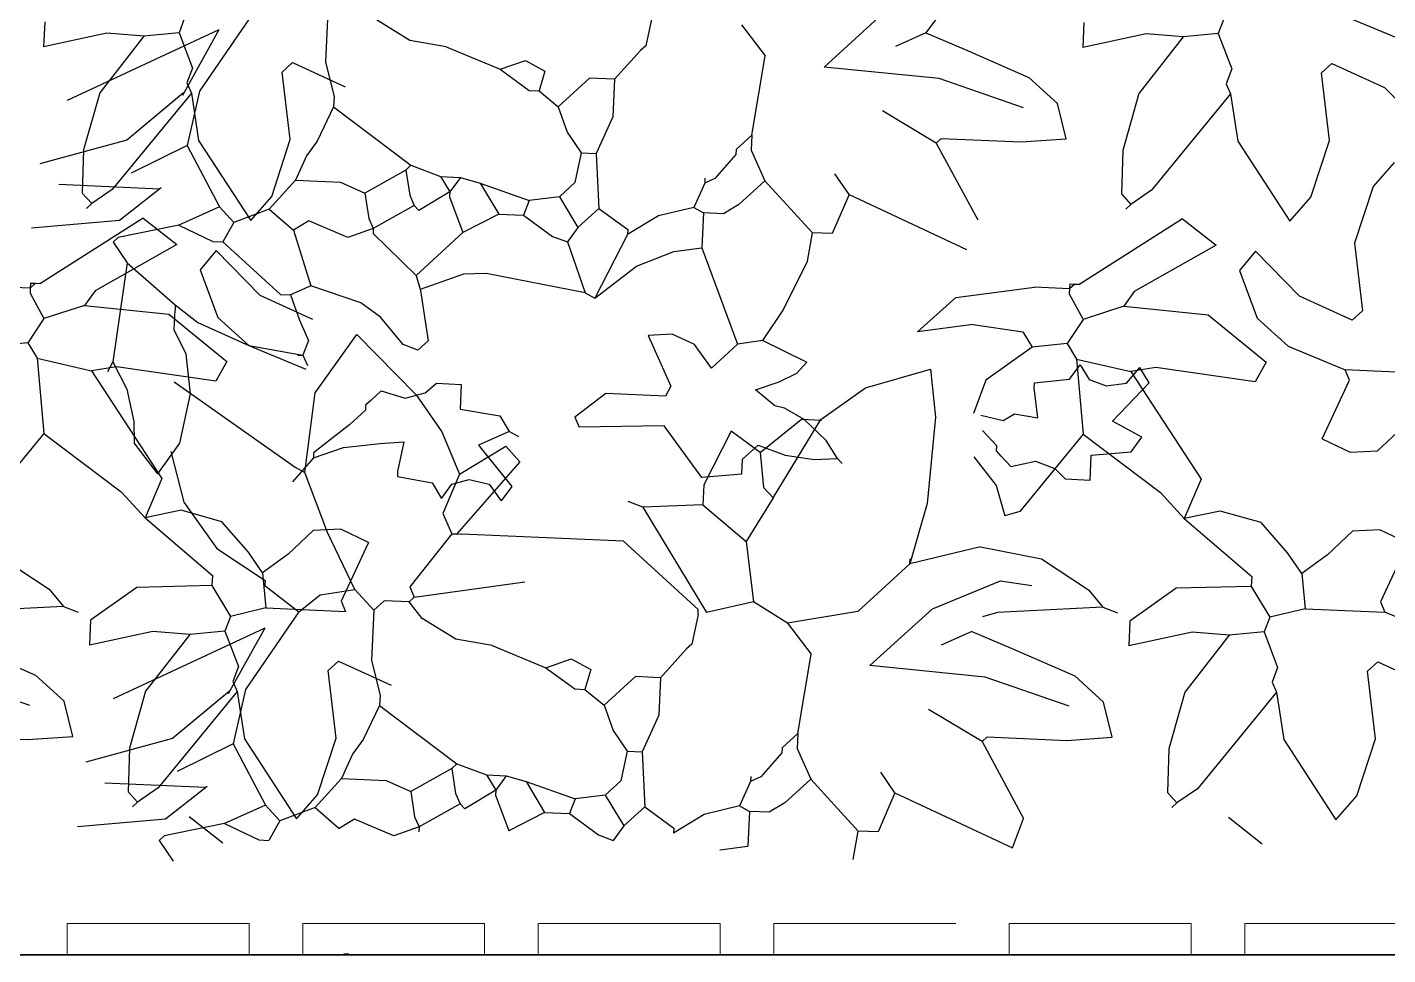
# Model space of a CAD drawing. Header units: inches. Extents: x 2013 to 15569, y -2551 to 2524.
# Drawn here: x 12736.9 to 12823.9, y 1183.3 to 1242.6 of the extents above; entities that cross this region are included whole.
import ezdxf

# ---------------------------------------------------------------- set-up
doc = ezdxf.new("R2010")
doc.units = ezdxf.units.IN
doc.header["$MEASUREMENT"] = 0
doc.layers.add('A-FURN', color=8, linetype='Continuous', lineweight=18)
doc.layers.add('A-WALL-FULL', color=7, linetype='Continuous', lineweight=35)
doc.layers.add('VERDE_siepe', color=96, linetype='Continuous')

msp = doc.modelspace()

# ---------------------------------------------------------------- linework, layer by layer
at = {"layer": 'A-FURN'}
for p, q in [((12751.085, 1185.271), (12739.449, 1185.271)), ((12739.449, 1183.271), (12739.449, 1185.271)), ((12751.085, 1183.271), (12751.085, 1185.271)), ((12766.143, 1185.271), (12754.508, 1185.271)), ((12754.508, 1183.271), (12754.508, 1185.271)), ((12766.143, 1183.271), (12766.143, 1185.271)), ((12781.202, 1185.271), (12769.566, 1185.271)), ((12769.566, 1183.271), (12769.566, 1185.271)), ((12781.202, 1183.271), (12781.202, 1185.271)), ((12796.261, 1185.271), (12784.625, 1185.271)), ((12784.625, 1183.271), (12784.625, 1185.271)), ((12811.319, 1185.271), (12799.684, 1185.271)), ((12799.684, 1183.271), (12799.684, 1185.271)), ((12811.319, 1183.271), (12811.319, 1185.271)), ((12826.378, 1185.271), (12814.742, 1185.271)), ((12814.742, 1183.271), (12814.742, 1185.271)), ((12751.085, 1183.271), (12739.449, 1183.271)), ((12766.143, 1183.271), (12754.508, 1183.271)), ((12781.202, 1183.271), (12769.566, 1183.271)), ((12796.261, 1183.271), (12784.625, 1183.271)), ((12811.319, 1183.271), (12799.684, 1183.271)), ((12826.378, 1183.271), (12814.742, 1183.271))]:
    msp.add_line(p, q, dxfattribs=at)
at = {"layer": 'A-WALL-FULL'}
msp.add_line((12573.608, 1183.271), (13770.707, 1183.271), dxfattribs=at)
at = {"layer": 'VERDE_siepe'}
for p, q in [((12751.32, 1243.445), (12747.911, 1238.487)), ((12756.113, 1243.556), (12755.974, 1240.37)), ((12776.85, 1243.29), (12776.448, 1241.392)), ((12787.844, 1240.018), (12791.834, 1243.653)), ((12824.41, 1241.912), (12820.77, 1243.435)), ((12738.009, 1242.916), (12737.94, 1241.323)), ((12739.478, 1237.912), (12749.166, 1242.424)), ((12746.959, 1243.164), (12746.598, 1242.222)), ((12746.833, 1238.23), (12749.166, 1242.424)), ((12761.36, 1241.718), (12759.219, 1243.039)), ((12782.571, 1242.722), (12784.081, 1240.741)), ((12795.038, 1243.136), (12794.36, 1242.208)), ((12804.466, 1242.869), (12804.396, 1241.276)), ((12813.415, 1243.117), (12813.054, 1242.175)), ((12741.986, 1242.194), (12737.94, 1241.323)), ((12744.354, 1242.001), (12741.526, 1238.375)), ((12744.354, 1242.001), (12741.986, 1242.194)), ((12746.598, 1242.222), (12744.354, 1242.001)), ((12746.598, 1242.222), (12747.457, 1239.951)), ((12763.677, 1241.311), (12761.36, 1241.718)), ((12794.36, 1242.208), (12792.407, 1241.335)), ((12794.36, 1242.208), (12796.867, 1241.141)), ((12808.442, 1242.147), (12804.396, 1241.276)), ((12810.81, 1241.954), (12807.982, 1238.328)), ((12810.81, 1241.955), (12808.442, 1242.147)), ((12813.054, 1242.175), (12810.81, 1241.954)), ((12813.054, 1242.175), (12813.913, 1239.904)), ((12763.677, 1241.311), (12767.125, 1239.883)), ((12776.116, 1241.088), (12774.439, 1239.246)), ((12776.448, 1241.392), (12776.116, 1241.088)), ((12783.221, 1235.671), (12784.081, 1240.741)), ((12796.867, 1241.141), (12800.94, 1239.367)), ((12747.457, 1239.951), (12747.097, 1239.009)), ((12753.857, 1240.309), (12753.191, 1239.701)), ((12753.857, 1240.31), (12757.228, 1238.766)), ((12755.974, 1240.37), (12756.514, 1238.112)), ((12767.125, 1239.883), (12768.746, 1240.452)), ((12767.125, 1239.883), (12768.981, 1238.526)), ((12768.746, 1240.452), (12769.993, 1239.758)), ((12769.993, 1239.758), (12769.619, 1238.498)), ((12795.215, 1239.288), (12787.844, 1240.018)), ((12813.913, 1239.904), (12813.553, 1238.962)), ((12820.313, 1240.263), (12819.648, 1239.654)), ((12820.313, 1240.263), (12823.684, 1238.719)), ((12747.097, 1239.009), (12747.387, 1238.357)), ((12753.709, 1235.387), (12753.191, 1239.701)), ((12772.846, 1239.315), (12770.851, 1237.487)), ((12774.439, 1239.246), (12772.846, 1239.315)), ((12774.439, 1239.246), (12774.34, 1236.852)), ((12800.589, 1237.421), (12795.215, 1239.288)), ((12800.94, 1239.367), (12802.782, 1237.691)), ((12813.553, 1238.962), (12813.843, 1238.311)), ((12820.165, 1235.34), (12819.648, 1239.654)), ((12741.526, 1238.375), (12740.488, 1234.735)), ((12747.387, 1238.357), (12742.33, 1232.193)), ((12746.896, 1238.382), (12743.255, 1235.355)), ((12747.911, 1238.487), (12747.122, 1235.01)), ((12747.387, 1238.357), (12747.843, 1235.336)), ((12756.514, 1238.112), (12756.486, 1237.474)), ((12768.981, 1238.526), (12769.619, 1238.498)), ((12769.619, 1238.498), (12770.851, 1237.487)), ((12807.982, 1238.328), (12806.944, 1234.688)), ((12813.843, 1238.311), (12808.786, 1232.146)), ((12813.843, 1238.31), (12814.3, 1235.289)), ((12823.684, 1238.719), (12826.505, 1235.843)), ((12756.486, 1237.474), (12755.433, 1235.286)), ((12756.486, 1237.474), (12761.432, 1233.748)), ((12770.851, 1237.487), (12771.419, 1235.866)), ((12795.01, 1235.157), (12791.589, 1237.221)), ((12803.321, 1235.432), (12802.782, 1237.691)), ((12774.34, 1236.852), (12773.275, 1234.508)), ((12771.419, 1235.866), (12772.319, 1234.55)), ((12783.221, 1235.671), (12782.224, 1234.757)), ((12783.221, 1235.671), (12783.18, 1234.715)), ((12795.01, 1235.157), (12795.342, 1235.461)), ((12795.342, 1235.461), (12800.44, 1235.239)), ((12800.44, 1235.239), (12803.321, 1235.432)), ((12743.255, 1235.355), (12737.704, 1233.839)), ((12740.488, 1234.735), (12740.405, 1231.958)), ((12747.122, 1235.01), (12743.534, 1233.251)), ((12747.122, 1235.01), (12749.185, 1231.089)), ((12747.843, 1235.336), (12751.182, 1230.211)), ((12752.526, 1231.749), (12753.709, 1235.387)), ((12755.433, 1235.286), (12754.755, 1234.358)), ((12772.319, 1234.55), (12771.918, 1232.652)), ((12772.319, 1234.55), (12773.275, 1234.508)), ((12782.224, 1234.757), (12782.21, 1234.438)), ((12783.18, 1234.715), (12784.052, 1232.762)), ((12795.01, 1235.157), (12797.669, 1230.253)), ((12806.944, 1234.688), (12806.861, 1231.912)), ((12814.3, 1235.289), (12817.638, 1230.165)), ((12818.982, 1231.702), (12820.165, 1235.34)), ((12754.755, 1234.358), (12754.048, 1232.793)), ((12761.432, 1233.748), (12761.098, 1233.443)), ((12761.432, 1233.748), (12763.315, 1233.027)), ((12773.275, 1234.508), (12773.441, 1230.989)), ((12782.21, 1234.438), (12780.866, 1232.901)), ((12824.292, 1233.933), (12822.949, 1232.397)), ((12761.098, 1233.443), (12758.481, 1231.961)), ((12761.098, 1233.443), (12761.348, 1231.836)), ((12763.315, 1233.027), (12763.91, 1232.044)), ((12763.315, 1233.027), (12764.59, 1232.972)), ((12764.59, 1232.972), (12763.91, 1232.044)), ((12764.59, 1232.972), (12765.85, 1232.598)), ((12780.229, 1232.929), (12780.215, 1232.609)), ((12780.866, 1232.901), (12780.215, 1232.609)), ((12789.441, 1231.888), (12788.541, 1233.204)), ((12745.357, 1232.228), (12738.923, 1232.509)), ((12740.405, 1231.958), (12741.014, 1231.293)), ((12742.33, 1232.193), (12741.014, 1231.293)), ((12742.798, 1230.229), (12745.462, 1232.318)), ((12754.048, 1232.793), (12752.371, 1230.95)), ((12754.048, 1232.793), (12756.915, 1232.668)), ((12756.915, 1232.668), (12758.481, 1231.961)), ((12758.481, 1231.961), (12758.73, 1230.354)), ((12763.91, 1232.044), (12761.943, 1230.853)), ((12763.91, 1232.044), (12763.896, 1231.725)), ((12765.85, 1232.598), (12768.995, 1231.503)), ((12765.85, 1232.598), (12767.041, 1230.631)), ((12771.918, 1232.652), (12770.92, 1231.738)), ((12780.215, 1232.609), (12779.509, 1231.045)), ((12784.052, 1232.762), (12782.39, 1231.238)), ((12784.052, 1232.762), (12787.1, 1229.436)), ((12808.786, 1232.146), (12807.471, 1231.246)), ((12822.949, 1232.397), (12821.766, 1228.758)), ((12741.014, 1231.293), (12740.682, 1230.989)), ((12749.185, 1231.089), (12746.581, 1229.926)), ((12749.185, 1231.089), (12750.099, 1230.092)), ((12751.182, 1230.212), (12752.526, 1231.749)), ((12761.639, 1231.185), (12759.02, 1229.703)), ((12761.348, 1231.836), (12761.639, 1231.185)), ((12761.943, 1230.853), (12761.639, 1231.185)), ((12763.896, 1231.725), (12764.755, 1229.453)), ((12768.995, 1231.503), (12768.634, 1230.561)), ((12770.92, 1231.738), (12768.995, 1231.503)), ((12770.92, 1231.738), (12772.111, 1229.771)), ((12782.39, 1231.238), (12781.407, 1230.642)), ((12789.441, 1231.888), (12788.374, 1229.381)), ((12789.441, 1231.888), (12796.948, 1228.369)), ((12806.861, 1231.912), (12807.471, 1231.246)), ((12807.471, 1231.246), (12807.138, 1230.942)), ((12817.639, 1230.165), (12818.982, 1231.702)), ((12737.163, 1229.74), (12742.798, 1230.229)), ((12744.303, 1230.367), (12737.737, 1226.185)), ((12744.303, 1230.367), (12746.465, 1228.677)), ((12752.371, 1230.95), (12750.099, 1230.092)), ((12752.371, 1230.95), (12753.909, 1229.607)), ((12754.892, 1230.203), (12753.909, 1229.607)), ((12757.4, 1229.136), (12754.892, 1230.203)), ((12758.73, 1230.354), (12759.02, 1229.703)), ((12767.041, 1230.631), (12764.755, 1229.453)), ((12767.041, 1230.631), (12768.634, 1230.561)), ((12768.634, 1230.561), (12770.49, 1229.203)), ((12773.441, 1230.989), (12772.111, 1229.771)), ((12773.441, 1230.989), (12775.297, 1229.632)), ((12777.25, 1230.504), (12775.283, 1229.314)), ((12779.509, 1231.045), (12777.25, 1230.504)), ((12779.509, 1231.045), (12780.131, 1230.698)), ((12780.131, 1230.698), (12780.034, 1228.468)), ((12781.407, 1230.642), (12780.131, 1230.698)), ((12810.759, 1230.32), (12804.193, 1226.138)), ((12810.759, 1230.32), (12812.921, 1228.63)), ((12746.581, 1229.926), (12742.716, 1229.137)), ((12746.581, 1229.926), (12748.77, 1228.873)), ((12750.099, 1230.092), (12749.406, 1228.845)), ((12753.909, 1229.607), (12755.03, 1226.046)), ((12759.02, 1229.703), (12757.4, 1229.136)), ((12759.02, 1229.703), (12759.006, 1229.385)), ((12759.006, 1229.385), (12761.763, 1226.71)), ((12764.755, 1229.453), (12761.763, 1226.71)), ((12772.111, 1229.771), (12771.432, 1228.843)), ((12775.283, 1229.314), (12773.191, 1225.254)), ((12775.297, 1229.632), (12775.283, 1229.314)), ((12786.779, 1227.618), (12787.1, 1229.436)), ((12788.374, 1229.381), (12787.1, 1229.436)), ((12746.465, 1228.677), (12741.227, 1225.713)), ((12742.716, 1229.137), (12742.383, 1228.833)), ((12742.383, 1228.833), (12743.284, 1227.516)), ((12748.77, 1228.873), (12749.406, 1228.845)), ((12749.406, 1228.845), (12753.091, 1225.493)), ((12770.49, 1229.203), (12771.432, 1228.843)), ((12771.432, 1228.843), (12772.568, 1225.601)), ((12778.245, 1228.236), (12780.034, 1228.468)), ((12780.034, 1228.468), (12782.319, 1222.303)), ((12812.921, 1228.63), (12807.684, 1225.666)), ((12821.766, 1228.758), (12822.283, 1224.445)), ((12748.97, 1228.302), (12747.959, 1227.07)), ((12751.791, 1225.426), (12748.97, 1228.302)), ((12775.859, 1227.295), (12778.245, 1228.236)), ((12785.235, 1224.491), (12786.779, 1227.618)), ((12815.426, 1228.255), (12814.415, 1227.023)), ((12818.247, 1225.38), (12815.426, 1228.255)), ((12743.284, 1227.516), (12742.368, 1221.172)), ((12743.284, 1227.516), (12746.358, 1224.829)), ((12747.959, 1227.07), (12749.091, 1224.009)), ((12761.763, 1226.71), (12762.04, 1225.741)), ((12764.787, 1226.776), (12762.018, 1225.812)), ((12766.237, 1226.835), (12764.787, 1226.776)), ((12772.568, 1225.601), (12766.237, 1226.835)), ((12773.191, 1225.254), (12775.859, 1227.295)), ((12814.415, 1227.023), (12815.547, 1223.962)), ((12737.086, 1225.893), (12734.856, 1225.99)), ((12737.086, 1225.893), (12737.072, 1225.575)), ((12737.1, 1226.212), (12737.086, 1225.893)), ((12737.418, 1226.199), (12737.086, 1225.893)), ((12737.1, 1226.212), (12737.418, 1226.199)), ((12737.418, 1226.199), (12737.737, 1226.185)), ((12755.03, 1226.046), (12753.728, 1225.465)), ((12758.218, 1224.949), (12755.03, 1226.046)), ((12796.264, 1225.3), (12801.312, 1225.944)), ((12803.542, 1225.846), (12801.312, 1225.944)), ((12803.542, 1225.846), (12803.528, 1225.528)), ((12803.556, 1226.166), (12803.542, 1225.846)), ((12803.874, 1226.152), (12803.542, 1225.846)), ((12803.556, 1226.166), (12803.874, 1226.152)), ((12803.874, 1226.152), (12804.193, 1226.138)), ((12737.072, 1225.575), (12737.958, 1223.94)), ((12741.227, 1225.713), (12740.549, 1224.785)), ((12755.162, 1223.882), (12751.791, 1225.426)), ((12753.091, 1225.493), (12753.728, 1225.465)), ((12753.728, 1225.465), (12754.296, 1223.844)), ((12762.04, 1225.741), (12762.538, 1222.527)), ((12772.568, 1225.601), (12773.191, 1225.254)), ((12793.823, 1223.103), (12796.264, 1225.3)), ((12803.528, 1225.528), (12804.414, 1223.893)), ((12807.684, 1225.666), (12807.005, 1224.738)), ((12821.618, 1223.836), (12818.247, 1225.38)), ((12740.549, 1224.785), (12737.958, 1223.94)), ((12740.549, 1224.785), (12745.951, 1224.23)), ((12745.951, 1224.23), (12749.649, 1221.196)), ((12746.289, 1223.236), (12746.344, 1224.51)), ((12746.358, 1224.829), (12746.344, 1224.51)), ((12746.358, 1224.829), (12747.802, 1223.689)), ((12759.487, 1224.037), (12758.218, 1224.949)), ((12783.927, 1222.552), (12785.235, 1224.491)), ((12807.005, 1224.738), (12804.414, 1223.893)), ((12807.005, 1224.738), (12812.407, 1224.183)), ((12812.407, 1224.183), (12816.105, 1221.149)), ((12821.618, 1223.836), (12822.283, 1224.445)), ((12737.958, 1223.94), (12736.933, 1222.389)), ((12747.06, 1221.665), (12746.289, 1223.236)), ((12747.802, 1223.689), (12751.065, 1222.233)), ((12749.091, 1224.009), (12751.065, 1222.233)), ((12754.296, 1223.844), (12754.877, 1222.542)), ((12760.932, 1222.278), (12759.487, 1224.037)), ((12797.378, 1223.562), (12793.823, 1223.103)), ((12797.378, 1223.562), (12800.549, 1223.104)), ((12804.414, 1223.893), (12803.389, 1222.342)), ((12815.547, 1223.962), (12817.521, 1222.186)), ((12736.933, 1222.389), (12734.689, 1222.167)), ((12736.933, 1222.389), (12737.529, 1221.405)), ((12754.877, 1222.542), (12754.517, 1221.6)), ((12755.31, 1219.207), (12757.964, 1222.93)), ((12757.964, 1222.93), (12761.754, 1219.08)), ((12762.538, 1222.527), (12761.873, 1221.917)), ((12778.132, 1222.958), (12776.598, 1222.872)), ((12776.598, 1222.872), (12778.053, 1219.616)), ((12779.569, 1222.281), (12778.132, 1222.958)), ((12783.927, 1222.552), (12782.319, 1222.303)), ((12783.927, 1222.552), (12786.739, 1221.153)), ((12800.549, 1223.104), (12801.145, 1222.12)), ((12747.331, 1219.14), (12747.06, 1221.665)), ((12751.065, 1222.233), (12754.705, 1220.71)), ((12751.065, 1222.233), (12754.517, 1221.6)), ((12754.199, 1221.614), (12754.517, 1221.6)), ((12754.517, 1221.6), (12754.808, 1220.949)), ((12761.873, 1221.917), (12760.932, 1222.278)), ((12780.657, 1220.779), (12779.569, 1222.281)), ((12782.319, 1222.303), (12780.657, 1220.779)), ((12801.145, 1222.12), (12798.181, 1220.015)), ((12803.389, 1222.342), (12801.145, 1222.12)), ((12803.389, 1222.342), (12803.985, 1221.359)), ((12817.521, 1222.186), (12821.161, 1220.663)), ((12737.529, 1221.405), (12741.005, 1220.615)), ((12737.529, 1221.405), (12737.957, 1216.599)), ((12742.612, 1220.864), (12741.005, 1220.615)), ((12741.005, 1220.615), (12745.493, 1213.716)), ((12742.368, 1221.172), (12742.022, 1220.549)), ((12742.368, 1221.172), (12743.254, 1219.432)), ((12748.957, 1219.95), (12742.612, 1220.864)), ((12749.649, 1221.196), (12748.957, 1219.95)), ((12786.115, 1220.46), (12786.739, 1221.153)), ((12790.503, 1219.515), (12794.66, 1220.716)), ((12794.66, 1220.716), (12794.965, 1217.632)), ((12803.542, 1220.067), (12804.222, 1220.995)), ((12803.985, 1221.359), (12807.461, 1220.568)), ((12803.985, 1221.359), (12804.413, 1216.552)), ((12804.222, 1220.995), (12804.803, 1220.041)), ((12807.193, 1219.822), (12808.045, 1220.828)), ((12809.069, 1220.817), (12807.461, 1220.568)), ((12808.64, 1219.845), (12808.045, 1220.828)), ((12815.413, 1219.903), (12809.069, 1220.817)), ((12816.105, 1221.149), (12815.413, 1219.903)), ((12821.451, 1220.013), (12821.161, 1220.663)), ((12826.258, 1220.441), (12821.161, 1220.663)), ((12746.281, 1219.899), (12754.023, 1214.454)), ((12762.33, 1219.197), (12763.058, 1219.809)), ((12763.058, 1219.809), (12764.651, 1219.739)), ((12783.469, 1219.38), (12784.976, 1219.895)), ((12784.976, 1219.895), (12786.115, 1220.46)), ((12798.181, 1220.015), (12797.406, 1217.879)), ((12801.285, 1219.527), (12801.299, 1219.846)), ((12801.299, 1219.846), (12803.542, 1220.067)), ((12804.803, 1220.041), (12805.877, 1219.651)), ((12805.877, 1219.651), (12807.193, 1219.822)), ((12806.299, 1217.393), (12808.64, 1219.845)), ((12807.461, 1220.568), (12811.949, 1213.669)), ((12819.691, 1216.259), (12821.451, 1220.013)), ((12743.254, 1219.432), (12743.709, 1217.355)), ((12746.648, 1215.97), (12747.331, 1219.14)), ((12754.647, 1214.108), (12755.31, 1219.207)), ((12758.861, 1218.714), (12759.525, 1219.324)), ((12759.525, 1219.324), (12761.061, 1218.852)), ((12761.061, 1218.852), (12762.33, 1219.197)), ((12761.754, 1219.08), (12763.409, 1216.704)), ((12764.651, 1219.739), (12764.582, 1218.146)), ((12773.883, 1219.16), (12771.901, 1217.65)), ((12777.706, 1218.993), (12773.883, 1219.16)), ((12778.053, 1219.616), (12777.706, 1218.993)), ((12784.702, 1218.369), (12783.469, 1219.38)), ((12787.63, 1217.491), (12790.503, 1219.515)), ((12801.52, 1217.601), (12801.285, 1219.527)), ((12758.514, 1218.092), (12757.516, 1217.178)), ((12758.528, 1218.41), (12758.514, 1218.092)), ((12758.861, 1218.714), (12758.528, 1218.41)), ((12764.582, 1218.146), (12767.116, 1217.717)), ((12785.314, 1218.222), (12784.702, 1218.369)), ((12786.572, 1217.492), (12785.314, 1218.222)), ((12743.709, 1217.355), (12743.739, 1216.005)), ((12757.516, 1217.178), (12755.203, 1215.363)), ((12767.116, 1217.717), (12767.712, 1216.733)), ((12771.901, 1217.65), (12772.193, 1216.999)), ((12783.751, 1215.392), (12786.397, 1217.512)), ((12784.582, 1212.483), (12787.63, 1217.491)), ((12786.397, 1217.512), (12787.672, 1217.457)), ((12787.979, 1216.14), (12786.572, 1217.492)), ((12794.965, 1217.632), (12794.432, 1212.127)), ((12797.88, 1217.779), (12799.307, 1217.438)), ((12799.307, 1217.438), (12800.018, 1217.85)), ((12800.018, 1217.85), (12801.52, 1217.601)), ((12808.169, 1216.354), (12806.299, 1217.393)), ((12737.957, 1216.599), (12733.912, 1211.667)), ((12737.957, 1216.599), (12742.903, 1212.871)), ((12763.409, 1216.704), (12764.537, 1213.996)), ((12767.712, 1216.733), (12765.759, 1215.861)), ((12768.336, 1216.386), (12767.712, 1216.733)), ((12777.623, 1217.081), (12772.193, 1216.999)), ((12780.033, 1213.784), (12777.623, 1217.081)), ((12781.895, 1216.751), (12780.149, 1213.315)), ((12783.751, 1215.392), (12781.895, 1216.751)), ((12798.887, 1215.801), (12797.973, 1216.798)), ((12804.413, 1216.552), (12800.368, 1211.62)), ((12804.413, 1216.552), (12809.359, 1212.825)), ((12807.489, 1215.425), (12808.169, 1216.354)), ((12823.239, 1215.487), (12824.831, 1216.992)), ((12745.249, 1214.024), (12743.739, 1216.005)), ((12745.249, 1214.024), (12746.648, 1215.97)), ((12746.086, 1215.439), (12746.903, 1212.211)), ((12755.189, 1215.044), (12757.107, 1215.711)), ((12757.107, 1215.711), (12759.462, 1215.952)), ((12759.462, 1215.952), (12760.98, 1216.069)), ((12760.98, 1216.069), (12760.578, 1214.171)), ((12764.537, 1213.996), (12767.488, 1215.783)), ((12765.759, 1215.861), (12767.878, 1213.214)), ((12767.488, 1215.783), (12768.402, 1214.785)), ((12782.638, 1214.947), (12783.635, 1215.861)), ((12783.635, 1215.861), (12785.358, 1215.21)), ((12788.705, 1215.002), (12787.979, 1216.14)), ((12798.873, 1215.482), (12798.887, 1215.801)), ((12799.179, 1215.15), (12798.873, 1215.482)), ((12804.927, 1215.218), (12807.489, 1215.425)), ((12819.691, 1216.259), (12821.477, 1215.411)), ((12821.477, 1215.411), (12823.239, 1215.487)), ((12755.189, 1215.044), (12753.846, 1213.507)), ((12755.203, 1215.363), (12755.189, 1215.044)), ((12768.402, 1214.785), (12764.371, 1210.173)), ((12782.596, 1213.991), (12782.638, 1214.947)), ((12783.751, 1215.392), (12783.972, 1213.149)), ((12785.358, 1215.21), (12787.223, 1214.945)), ((12787.223, 1214.945), (12788.705, 1215.002)), ((12788.705, 1215.002), (12789.009, 1214.67)), ((12797.432, 1215.114), (12798.845, 1213.283)), ((12799.179, 1215.15), (12799.787, 1214.485)), ((12799.787, 1214.485), (12801.358, 1214.821)), ((12801.358, 1214.821), (12802.593, 1214.367)), ((12804.858, 1213.625), (12804.927, 1215.218)), ((12745.493, 1213.716), (12744.426, 1211.209)), ((12754.023, 1214.454), (12754.647, 1214.108)), ((12756.093, 1210.266), (12754.647, 1214.108)), ((12760.578, 1214.171), (12760.564, 1213.852)), ((12760.564, 1213.852), (12762.78, 1213.436)), ((12764.537, 1213.996), (12763.47, 1211.488)), ((12782.596, 1213.991), (12780.033, 1213.784)), ((12802.593, 1214.367), (12803.265, 1213.694)), ((12803.265, 1213.694), (12804.858, 1213.625)), ((12811.949, 1213.669), (12810.882, 1211.162)), ((12742.903, 1212.871), (12744.426, 1211.209)), ((12762.78, 1213.436), (12763.376, 1212.453)), ((12763.376, 1212.453), (12764.038, 1213.353)), ((12764.038, 1213.353), (12765.142, 1213.647)), ((12765.142, 1213.647), (12766.438, 1213.362)), ((12766.438, 1213.362), (12767.199, 1212.286)), ((12767.878, 1213.214), (12767.199, 1212.286)), ((12780.149, 1213.315), (12780.093, 1212.041)), ((12783.972, 1213.149), (12784.582, 1212.483)), ((12798.845, 1213.283), (12799.398, 1211.344)), ((12809.359, 1212.825), (12810.882, 1211.162)), ((12746.903, 1212.211), (12749.008, 1209.246)), ((12776.256, 1211.889), (12775.314, 1212.25)), ((12780.093, 1212.041), (12776.256, 1211.889)), ((12780.093, 1212.041), (12782.863, 1209.685)), ((12784.582, 1212.483), (12782.863, 1209.685)), ((12794.432, 1212.127), (12793.336, 1208.271)), ((12746.728, 1211.689), (12744.426, 1211.209)), ((12744.426, 1211.209), (12748.733, 1207.51)), ((12749.334, 1210.961), (12746.728, 1211.689)), ((12763.47, 1211.488), (12764.052, 1210.187)), ((12776.256, 1211.889), (12780.335, 1205.155)), ((12800.368, 1211.62), (12799.398, 1211.344)), ((12813.184, 1211.642), (12810.882, 1211.162)), ((12810.882, 1211.162), (12815.189, 1207.463)), ((12815.79, 1210.914), (12813.184, 1211.642)), ((12751.033, 1209.005), (12749.334, 1210.961)), ((12755.173, 1210.399), (12753.581, 1208.894)), ((12756.936, 1210.476), (12755.173, 1210.399)), ((12757.832, 1206.627), (12756.093, 1210.266)), ((12758.721, 1209.628), (12756.936, 1210.476)), ((12764.052, 1210.187), (12761.35, 1206.793)), ((12764.052, 1210.187), (12764.371, 1210.173)), ((12764.371, 1210.173), (12764.689, 1210.159)), ((12817.489, 1208.959), (12815.79, 1210.914)), ((12821.629, 1210.352), (12820.037, 1208.847)), ((12823.392, 1210.429), (12821.629, 1210.352)), ((12825.177, 1209.581), (12823.392, 1210.429)), ((12758.721, 1209.628), (12756.961, 1205.874)), ((12775.012, 1209.709), (12764.689, 1210.159)), ((12779.801, 1205.35), (12775.012, 1209.709)), ((12782.863, 1209.685), (12783.334, 1205.834)), ((12797.852, 1209.352), (12793.336, 1208.271)), ((12797.852, 1209.352), (12801.753, 1208.583)), ((12825.177, 1209.581), (12823.417, 1205.827)), ((12735.297, 1208.629), (12738.289, 1206.656)), ((12749.008, 1209.246), (12752.11, 1207.196)), ((12751.933, 1207.689), (12751.033, 1209.005)), ((12753.581, 1208.894), (12751.933, 1207.689)), ((12793.336, 1208.271), (12793.35, 1208.59)), ((12801.753, 1208.583), (12804.746, 1206.609)), ((12818.389, 1207.643), (12817.489, 1208.959)), ((12820.037, 1208.847), (12818.389, 1207.643)), ((12751.933, 1207.689), (12752.154, 1205.446)), ((12793.336, 1208.271), (12790.011, 1205.224)), ((12818.389, 1207.643), (12818.61, 1205.399)), ((12743.912, 1206.763), (12740.947, 1204.657)), ((12748.705, 1206.873), (12743.912, 1206.763)), ((12748.733, 1207.51), (12748.705, 1206.873)), ((12748.705, 1206.873), (12749.897, 1204.905)), ((12752.11, 1207.196), (12752.097, 1206.877)), ((12752.097, 1206.877), (12754.258, 1205.187)), ((12761.35, 1206.793), (12761.641, 1206.142)), ((12761.641, 1206.142), (12768.706, 1207.111)), ((12794.772, 1205.394), (12799.135, 1207.177)), ((12799.135, 1207.177), (12801.136, 1206.886)), ((12810.368, 1206.716), (12807.403, 1204.61)), ((12815.161, 1206.826), (12810.368, 1206.716)), ((12815.189, 1207.463), (12815.161, 1206.826)), ((12815.161, 1206.826), (12816.353, 1204.859)), ((12738.289, 1206.656), (12739.208, 1205.546)), ((12754.258, 1205.187), (12755.626, 1206.294)), ((12755.626, 1206.294), (12757.832, 1206.627)), ((12756.961, 1205.874), (12757.252, 1205.223)), ((12757.832, 1206.627), (12759.051, 1205.298)), ((12759.715, 1205.906), (12759.051, 1205.298)), ((12761.309, 1205.837), (12759.715, 1205.906)), ((12761.641, 1206.142), (12761.309, 1205.837)), ((12762.157, 1204.781), (12761.309, 1205.837)), ((12783.334, 1205.834), (12780.335, 1205.155)), ((12785.509, 1204.463), (12783.334, 1205.834)), ((12804.746, 1206.609), (12805.664, 1205.499)), ((12823.417, 1205.827), (12823.708, 1205.177)), ((12739.208, 1205.546), (12732.49, 1205.2)), ((12739.208, 1205.546), (12740.15, 1205.186)), ((12752.154, 1205.446), (12749.897, 1204.905)), ((12754.258, 1205.187), (12750.849, 1200.228)), ((12752.154, 1205.446), (12757.252, 1205.223)), ((12759.051, 1205.298), (12758.912, 1202.111)), ((12779.788, 1205.031), (12779.386, 1203.133)), ((12779.788, 1205.031), (12779.801, 1205.35)), ((12790.011, 1205.224), (12785.509, 1204.463)), ((12790.782, 1201.759), (12794.772, 1205.394)), ((12798.946, 1205.154), (12797.976, 1204.877)), ((12805.664, 1205.499), (12798.946, 1205.154)), ((12805.664, 1205.499), (12806.606, 1205.139)), ((12818.61, 1205.399), (12816.353, 1204.859)), ((12818.61, 1205.399), (12823.708, 1205.177)), ((12827.347, 1203.653), (12823.708, 1205.177)), ((12740.947, 1204.657), (12740.878, 1203.064)), ((12742.416, 1199.653), (12752.104, 1204.166)), ((12749.897, 1204.905), (12749.536, 1203.963)), ((12749.771, 1199.971), (12752.104, 1204.166)), ((12764.298, 1203.459), (12762.157, 1204.781)), ((12785.509, 1204.463), (12787.019, 1202.482)), ((12807.403, 1204.61), (12807.334, 1203.018)), ((12816.353, 1204.859), (12815.992, 1203.917)), ((12744.924, 1203.935), (12740.878, 1203.064)), ((12747.291, 1203.742), (12744.464, 1200.116)), ((12747.292, 1203.742), (12744.924, 1203.935)), ((12749.536, 1203.963), (12747.292, 1203.742)), ((12749.536, 1203.963), (12750.394, 1201.692)), ((12766.614, 1203.052), (12764.298, 1203.459)), ((12797.298, 1203.949), (12795.344, 1203.076)), ((12797.298, 1203.949), (12799.804, 1202.882)), ((12811.38, 1203.889), (12807.334, 1203.018)), ((12813.748, 1203.696), (12810.92, 1200.07)), ((12813.748, 1203.696), (12811.38, 1203.889)), ((12815.992, 1203.917), (12813.748, 1203.696)), ((12815.992, 1203.917), (12816.85, 1201.645)), ((12733.348, 1202.929), (12737.421, 1201.155)), ((12766.614, 1203.052), (12770.063, 1201.625)), ((12779.054, 1202.829), (12777.377, 1200.987)), ((12779.386, 1203.133), (12779.054, 1202.829)), ((12786.159, 1197.412), (12787.019, 1202.482)), ((12799.804, 1202.882), (12803.877, 1201.108)), ((12750.394, 1201.692), (12750.034, 1200.75)), ((12756.794, 1202.051), (12756.129, 1201.442)), ((12756.794, 1202.051), (12760.165, 1200.507)), ((12758.912, 1202.111), (12759.451, 1199.853)), ((12770.063, 1201.625), (12771.684, 1202.193)), ((12770.063, 1201.625), (12771.919, 1200.267)), ((12771.684, 1202.193), (12772.93, 1201.5)), ((12772.93, 1201.5), (12772.556, 1200.239)), ((12798.153, 1201.029), (12790.782, 1201.759)), ((12816.85, 1201.645), (12816.49, 1200.703)), ((12823.251, 1202.004), (12822.585, 1201.395)), ((12823.251, 1202.004), (12826.622, 1200.46)), ((12737.07, 1199.209), (12731.697, 1201.076)), ((12737.421, 1201.155), (12739.263, 1199.479)), ((12750.034, 1200.75), (12750.325, 1200.098)), ((12756.647, 1197.128), (12756.129, 1201.442)), ((12775.784, 1201.056), (12773.789, 1199.228)), ((12777.377, 1200.987), (12775.784, 1201.056)), ((12777.377, 1200.987), (12777.278, 1198.593)), ((12803.526, 1199.162), (12798.153, 1201.029)), ((12803.877, 1201.108), (12805.719, 1199.432)), ((12816.49, 1200.703), (12816.781, 1200.052)), ((12823.103, 1197.081), (12822.585, 1201.395)), ((12744.464, 1200.116), (12743.426, 1196.476)), ((12750.325, 1200.098), (12745.268, 1193.934)), ((12749.834, 1200.123), (12746.193, 1197.096)), ((12750.849, 1200.228), (12750.06, 1196.751)), ((12750.325, 1200.098), (12750.781, 1197.077)), ((12759.451, 1199.853), (12759.424, 1199.216)), ((12771.919, 1200.267), (12772.556, 1200.239)), ((12772.556, 1200.239), (12773.789, 1199.228)), ((12810.92, 1200.07), (12809.882, 1196.429)), ((12816.781, 1200.052), (12811.724, 1193.888)), ((12816.781, 1200.052), (12817.237, 1197.03)), ((12739.803, 1197.22), (12739.263, 1199.479)), ((12759.424, 1199.216), (12758.371, 1197.027)), ((12759.424, 1199.216), (12764.369, 1195.489)), ((12773.789, 1199.228), (12774.357, 1197.607)), ((12797.948, 1196.898), (12794.526, 1198.963)), ((12806.259, 1197.174), (12805.719, 1199.432)), ((12777.278, 1198.593), (12776.213, 1196.249)), ((12731.824, 1197.249), (12736.921, 1197.027)), ((12736.921, 1197.027), (12739.803, 1197.22)), ((12755.464, 1193.49), (12756.647, 1197.128)), ((12774.357, 1197.607), (12775.257, 1196.291)), ((12786.159, 1197.412), (12785.161, 1196.498)), ((12786.159, 1197.412), (12786.117, 1196.456)), ((12797.948, 1196.898), (12798.28, 1197.203)), ((12798.28, 1197.203), (12803.377, 1196.98)), ((12803.377, 1196.98), (12806.259, 1197.174)), ((12746.193, 1197.096), (12740.642, 1195.581)), ((12743.426, 1196.476), (12743.342, 1193.699)), ((12750.06, 1196.751), (12746.471, 1194.992)), ((12750.06, 1196.751), (12752.123, 1192.83)), ((12750.781, 1197.077), (12754.119, 1191.953)), ((12758.371, 1197.027), (12757.692, 1196.099)), ((12775.257, 1196.291), (12774.855, 1194.393)), ((12775.257, 1196.291), (12776.213, 1196.249)), ((12785.161, 1196.498), (12785.147, 1196.179)), ((12786.117, 1196.456), (12786.99, 1194.503)), ((12797.948, 1196.898), (12800.607, 1191.994)), ((12809.882, 1196.429), (12809.798, 1193.653)), ((12817.237, 1197.03), (12820.575, 1191.906)), ((12821.92, 1193.443), (12823.103, 1197.081)), ((12757.692, 1196.099), (12756.985, 1194.534)), ((12764.369, 1195.489), (12764.036, 1195.184)), ((12764.369, 1195.489), (12766.253, 1194.768)), ((12776.213, 1196.249), (12776.378, 1192.731)), ((12785.147, 1196.179), (12783.804, 1194.642)), ((12756.985, 1194.534), (12755.309, 1192.692)), ((12756.985, 1194.534), (12759.853, 1194.409)), ((12764.036, 1195.184), (12761.418, 1193.703)), ((12764.036, 1195.184), (12764.286, 1193.578)), ((12766.253, 1194.768), (12766.848, 1193.785)), ((12766.253, 1194.768), (12767.527, 1194.713)), ((12767.527, 1194.713), (12766.848, 1193.785)), ((12767.527, 1194.713), (12768.787, 1194.339)), ((12783.166, 1194.67), (12783.152, 1194.35)), ((12783.804, 1194.642), (12783.152, 1194.35)), ((12792.378, 1193.629), (12791.478, 1194.945)), ((12748.294, 1193.97), (12741.861, 1194.25)), ((12743.342, 1193.699), (12743.952, 1193.034)), ((12745.268, 1193.934), (12743.952, 1193.034)), ((12745.736, 1191.97), (12748.4, 1194.06)), ((12759.853, 1194.409), (12761.418, 1193.703)), ((12761.418, 1193.703), (12761.667, 1192.095)), ((12766.848, 1193.785), (12764.881, 1192.594)), ((12766.848, 1193.785), (12766.834, 1193.467)), ((12768.787, 1194.339), (12771.932, 1193.244)), ((12768.787, 1194.339), (12769.979, 1192.372)), ((12774.855, 1194.393), (12773.858, 1193.479)), ((12783.152, 1194.35), (12782.446, 1192.786)), ((12786.99, 1194.503), (12785.328, 1192.979)), ((12786.99, 1194.503), (12790.037, 1191.177)), ((12809.798, 1193.653), (12810.408, 1192.987)), ((12811.724, 1193.888), (12810.408, 1192.987)), ((12743.952, 1193.034), (12743.62, 1192.73)), ((12752.123, 1192.83), (12749.518, 1191.667)), ((12752.123, 1192.83), (12753.037, 1191.833)), ((12754.12, 1191.953), (12755.464, 1193.49)), ((12764.576, 1192.926), (12761.958, 1191.444)), ((12764.286, 1193.578), (12764.576, 1192.926)), ((12764.881, 1192.594), (12764.576, 1192.926)), ((12766.834, 1193.467), (12767.693, 1191.194)), ((12771.932, 1193.244), (12771.571, 1192.302)), ((12773.858, 1193.479), (12771.932, 1193.244)), ((12773.858, 1193.479), (12775.049, 1191.512)), ((12782.446, 1192.786), (12780.188, 1192.246)), ((12782.446, 1192.786), (12783.069, 1192.439)), ((12785.328, 1192.979), (12784.344, 1192.383)), ((12792.378, 1193.629), (12791.311, 1191.122)), ((12792.378, 1193.629), (12799.886, 1190.11)), ((12810.408, 1192.987), (12810.076, 1192.683)), ((12820.576, 1191.906), (12821.92, 1193.443)), ((12740.101, 1191.481), (12745.736, 1191.97)), ((12747.241, 1192.108), (12749.402, 1190.418)), ((12755.309, 1192.692), (12753.037, 1191.833)), ((12755.309, 1192.692), (12756.846, 1191.348)), ((12757.83, 1191.944), (12756.846, 1191.348)), ((12760.338, 1190.877), (12757.83, 1191.944)), ((12761.667, 1192.095), (12761.958, 1191.444)), ((12769.979, 1192.372), (12767.693, 1191.194)), ((12769.979, 1192.372), (12771.571, 1192.302)), ((12771.571, 1192.302), (12773.428, 1190.944)), ((12776.378, 1192.731), (12775.049, 1191.512)), ((12776.378, 1192.731), (12778.234, 1191.373)), ((12780.188, 1192.246), (12778.221, 1191.055)), ((12783.069, 1192.439), (12782.972, 1190.209)), ((12784.344, 1192.383), (12783.069, 1192.439)), ((12799.886, 1190.11), (12800.607, 1191.994)), ((12813.697, 1192.061), (12815.858, 1190.371)), ((12749.518, 1191.667), (12745.653, 1190.878)), ((12749.518, 1191.667), (12751.707, 1190.614)), ((12753.037, 1191.833), (12752.344, 1190.587)), ((12761.958, 1191.444), (12760.338, 1190.877)), ((12761.958, 1191.444), (12761.944, 1191.126)), ((12775.049, 1191.512), (12774.369, 1190.584)), ((12778.234, 1191.373), (12778.221, 1191.055)), ((12789.716, 1189.359), (12790.037, 1191.177)), ((12791.311, 1191.122), (12790.037, 1191.177)), ((12745.653, 1190.878), (12745.321, 1190.574)), ((12745.321, 1190.574), (12746.221, 1189.257)), ((12751.707, 1190.614), (12752.344, 1190.587)), ((12773.428, 1190.944), (12774.369, 1190.584)), ((12781.183, 1189.977), (12782.972, 1190.209)), ((12757.137, 1183.355), (12757.455, 1183.341))]:
    msp.add_line(p, q, dxfattribs=at)
msp.add_arc((12775.012, 1209.709), 0.0000399, 47.3475, 87.15048, dxfattribs=at)

doc.saveas('drawing.dxf')
